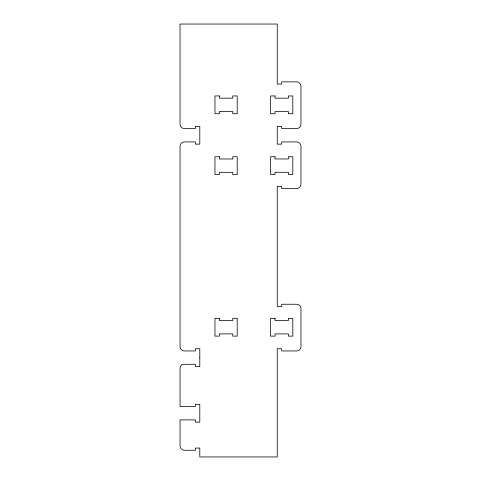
<?xml version="1.0" encoding="UTF-8"?>
<svg xmlns="http://www.w3.org/2000/svg" width="481" height="481" viewBox="0 0 481 481"><rect width="100%" height="100%" fill="white"/><g stroke="black" fill="none" stroke-linecap="round" stroke-linejoin="round"><path stroke-width="0.72" d="M199.801 357.617L199.801 366.516L195.358 366.516L195.358 364.291L183.285 364.315A3.481 3.481 0 0 0 181.517 365.037L180.477 366.324L180.044 367.935L180.05 406.541L195.358 406.541L195.358 404.323L199.801 404.323L199.801 422.108L195.358 422.108L195.358 419.889L180.05 419.889L180.05 445.833A4.449 4.449 0 0 0 184.5 450.276L195.358 450.276L195.358 448.058L199.801 448.058L199.801 456.95L277.248 456.95L277.248 348.725L281.692 348.725L281.692 350.95L296.518 350.95A4.449 4.449 0 0 0 300.968 346.5L300.968 308.694A4.449 4.449 0 0 0 296.518 304.251L281.692 304.251L281.692 306.475L277.248 306.475L277.248 186.387L281.692 186.387L281.692 188.612L296.518 188.612A4.449 4.449 0 0 0 300.968 184.163L300.968 146.362A4.449 4.449 0 0 0 296.518 141.913L281.692 141.913L281.692 144.138L277.248 144.138L277.248 126.347L281.692 126.347L281.692 128.571L296.518 128.571A4.449 4.449 0 0 0 300.968 124.122L300.968 86.315A4.449 4.449 0 0 0 296.518 81.866L281.692 81.866L281.692 84.091L277.248 84.091L277.248 24.05L180.032 24.05L180.032 124.122A4.449 4.449 0 0 0 184.482 128.571L195.358 128.571L195.358 126.347L199.801 126.347L199.801 144.138L195.358 144.138L195.358 141.913L184.482 141.913A4.449 4.449 0 0 0 180.032 146.356L180.032 346.5A4.449 4.449 0 0 0 184.482 350.95L195.358 350.95L195.358 348.725L199.801 348.725L199.801 357.617M219.408 95.941L214.959 95.941L214.959 113.732L219.408 113.732L219.408 111.508L232.75 111.508L232.75 113.732L237.199 113.732L237.199 95.941L232.75 95.941L232.75 98.166L219.408 98.166L219.408 95.941M275.024 95.953L270.575 95.953L270.575 113.744L275.024 113.744L275.024 111.52L288.366 111.52L288.366 113.744L292.815 113.744L292.815 95.953L288.366 95.953L288.366 98.178L275.024 98.178L275.024 95.953M219.408 156.752L214.959 156.752L214.959 174.543L219.408 174.543L219.408 172.318L232.75 172.318L232.75 174.543L237.199 174.543L237.199 156.752L232.75 156.752L232.75 158.977L219.408 158.977L219.408 156.752M275.024 156.74L270.575 156.74L270.575 174.525L275.024 174.525L275.024 172.306L288.366 172.306L288.366 174.525L292.815 174.525L292.815 156.74L288.366 156.74L288.366 158.958L275.024 158.958L275.024 156.74M219.408 318.32L214.959 318.32L214.959 336.111L219.408 336.111L219.408 333.886L232.75 333.886L232.75 336.111L237.199 336.111L237.199 318.32L232.75 318.32L232.75 320.544L219.408 320.544L219.408 318.32M275.024 318.332L270.575 318.332L270.575 336.123L275.024 336.123L275.024 333.898L288.366 333.898L288.366 336.123L292.815 336.123L292.815 318.332L288.366 318.332L288.366 320.556L275.024 320.556L275.024 318.332"/></g></svg>
